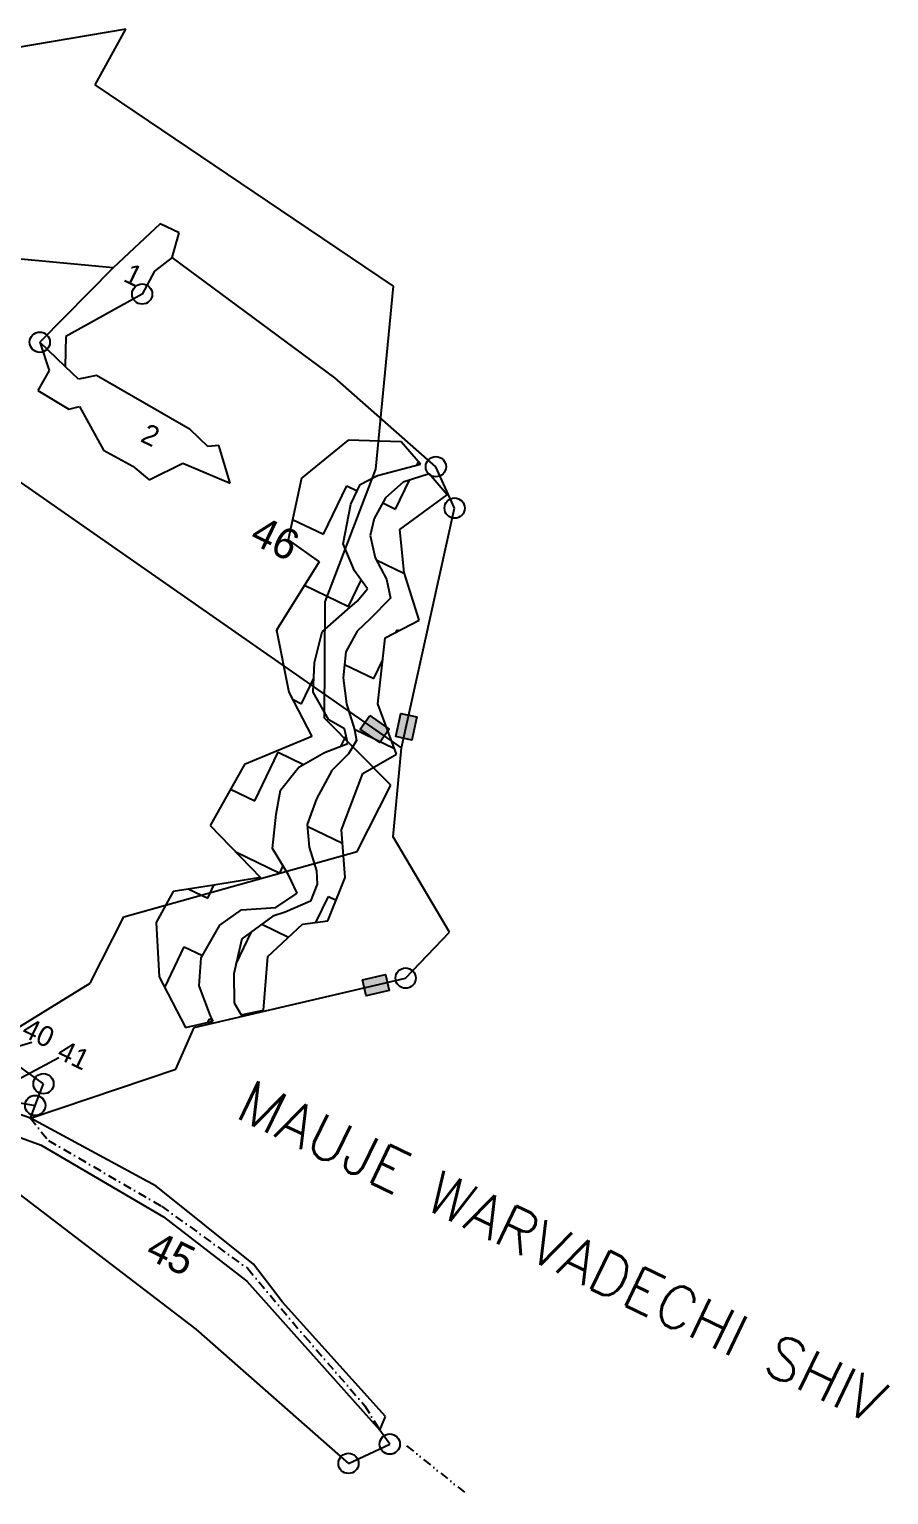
# Model space of a CAD drawing. Header units: metres. Extents: x 311750 to 314278, y 1901460 to 1902831.
# Drawn here: x 313779 to 314278, y 1901460 to 1902312 of the extents above; entities that cross this region are included whole.
import ezdxf

# ---------------------------------------------------------------- set-up
doc = ezdxf.new("R2010")
doc.units = ezdxf.units.M
doc.header["$MEASUREMENT"] = 0
doc.linetypes.add('DASHDOT', pattern=[1, 0.5, -0.25, 0, -0.25])
doc.linetypes.add('DIVIDE', pattern=[1.25, 0.5, -0.25, 0, -0.25, 0, -0.25])
for name, color, linetype in [('POLY_HATCH', 12, 'Continuous'), ('POLY_PARCEL', 6, 'Continuous'), ('POLY_ROAD', 30, 'Continuous'), ('POLY_WATER', 4, 'Continuous'), ('TEXT_MAPOUT', 7, 'Continuous'), ('TEXT_PARCEL', 7, 'Continuous'), ('V_BOUND_LINE', 7, 'Continuous'), ('V_BOUND_STREAM_LINE', 7, 'DASHDOT'), ('V_DIVIDE_LINE', 7, 'DIVIDE'), ('VILLAGE BOUNDRY', 1, 'Continuous')]:
    doc.layers.add(name, color=color, linetype=linetype)
doc.styles.get("Standard").update_dxf_attribs({"font": 'simplex.shx'})
doc.styles.add('TEXT_MAP', font='')
doc.styles.get('TEXT_MAP').set_extended_font_data('Kruti Dev 050')
doc.dimstyles.get("Standard").update_dxf_attribs({"dimtxt": 0.18, "dimasz": 0.18, "dimexe": 0.18, "dimexo": 0.0625, "dimgap": 0.09, "dimtad": 0, "dimtih": 1, "dimtoh": 1, "dimdec": 4, "dimzin": 0, "dimdsep": 46, "dimtxsty": 'Standard', "dimcen": 0.09, "dimadec": 0, "dimazin": 0, "dimtfac": 1, "dimtdec": 4, "dimtofl": 0, "dimtmove": 0, "dimatfit": 3, "dimfxl": 1, "dimtolj": 1, "dimtzin": 0, "dimarcsym": 0})

msp = doc.modelspace()

# ---------------------------------------------------------------- hatches: boundary and pattern name
for points in [[(313982.47, 1901897.33), (313987.91, 1901905.13), (313976.63, 1901913), (313971.18, 1901905.2)], [(313991.76, 1901900.87), (314001.05, 1901898.81), (314004.02, 1901912.24), (313994.73, 1901914.3)], [(313988.01, 1901753.34), (313985.85, 1901762.61), (313972.45, 1901759.47), (313974.62, 1901750.21)]]:
    msp.add_hatch(color=256).paths.add_polyline_path(points)

# ---------------------------------------------------------------- linework, layer by layer
for points in [[(313976.63, 1901913), (313987.91, 1901905.13), (313982.47, 1901897.33), (313971.18, 1901905.2)], [(314004.02, 1901912.24), (314001.05, 1901898.81), (313991.76, 1901900.87), (313994.73, 1901914.3)], [(313972.45, 1901759.47), (313985.85, 1901762.61), (313988.01, 1901753.34), (313974.62, 1901750.21)]]:
    msp.add_lwpolyline(points, close=True)
for centre in [(313844.4, 1902158.09), (313784.9, 1902130.07), (314015.13, 1902057.72), (314026, 1902033.66), (313997.52, 1901760.45), (313787.05, 1901699.06), (313782.24, 1901686.42), (313988.32, 1901489.59), (313964.31, 1901478.37)]:
    msp.add_circle(centre, 5.89)
at = {"layer": 'POLY_HATCH'}
for p, q in [((313964.2, 1902073.09), (313936.92, 1902051.12)), ((313994.9, 1902072.25), (313964.2, 1902073.09)), ((314006.17, 1902059.22), (313994.9, 1902072.25)), ((313981.21, 1902052.61), (314006.17, 1902059.22)), ((313936.92, 1902051.12), (313929.26, 1902015.17)), ((313971.16, 1902047.41), (313981.21, 1902052.61)), ((313996.12, 1902048.77), (313985.79, 1902039.52)), ((314011.13, 1902053.5), (313996.12, 1902048.77)), ((314021.68, 1902041.31), (314011.13, 1902053.5)), ((313965.59, 1902035.87), (313971.16, 1902047.41)), ((313985.79, 1902039.52), (313979.21, 1902027.62)), ((313994.19, 1902021.23), (314021.68, 1902041.31)), ((313961.2, 1902012.87), (313965.59, 1902035.87)), ((313979.21, 1902027.62), (313976.99, 1902017.81)), ((313929.26, 1902015.17), (313947.24, 1902002.44)), ((313976.99, 1902017.81), (313979.88, 1902004.69)), ((313996.73, 1901996.13), (313994.19, 1902021.23)), ((313967.84, 1901997.1), (313961.2, 1902012.87)), ((313947.24, 1902002.44), (313922.39, 1901962.62)), ((313975.41, 1901986.75), (313967.84, 1901997.1)), ((313979.88, 1902004.69), (313986.47, 1901992.3)), ((313986.47, 1901992.3), (313988.65, 1901981.2)), ((314005.3, 1901968.57), (313996.73, 1901996.13)), ((313963.77, 1901974.78), (313969.44, 1901979.58)), ((313969.44, 1901979.58), (313975.41, 1901986.75)), ((313988.65, 1901981.2), (313977.01, 1901969.23)), ((313949.11, 1901961.76), (313963.77, 1901974.78)), ((313922.39, 1901962.62), (313929.63, 1901926.69)), ((313977.01, 1901969.23), (313969.35, 1901962.04)), ((313985.65, 1901958.23), (314005.3, 1901968.57)), ((313944.64, 1901943.82), (313949.11, 1901961.76)), ((313969.35, 1901962.04), (313962.77, 1901950.14)), ((313981.3, 1901919.78), (313985.65, 1901958.23)), ((313962.77, 1901950.14), (313961.3, 1901934.94)), ((313943.88, 1901926.61), (313944.64, 1901943.82)), ((313961.3, 1901934.94), (313963.21, 1901919.79)), ((313929.63, 1901926.69), (313943.08, 1901900.83)), ((313952.88, 1901910.54), (313943.88, 1901926.61)), ((313963.21, 1901919.79), (313967.81, 1901905.01)), ((313992.26, 1901890.62), (313981.3, 1901919.78)), ((313962.07, 1901905.27), (313952.88, 1901910.54)), ((313963.88, 1901896.86), (313962.07, 1901905.27)), ((313967.81, 1901905.01), (313968.91, 1901898.62)), ((313943.08, 1901900.83), (313903.91, 1901884.59)), ((313950.45, 1901891.61), (313963.88, 1901896.86)), ((313968.91, 1901898.62), (313964.3, 1901890.79)), ((313935.39, 1901882.97), (313950.45, 1901891.61)), ((313964.3, 1901890.79), (313954.65, 1901881.22)), ((313972.63, 1901879.37), (313992.26, 1901890.62)), ((313903.91, 1901884.59), (313883.9, 1901849.2)), ((313924.78, 1901869.67), (313935.39, 1901882.97)), ((313954.65, 1901881.22), (313945.78, 1901864.56)), ((313960.21, 1901846.62), (313972.63, 1901879.37)), ((313922.28, 1901855.81), (313924.78, 1901869.67)), ((313945.78, 1901864.56), (313940.26, 1901849.64)), ((313920.21, 1901835.87), (313922.28, 1901855.81)), ((313883.9, 1901849.2), (313913.21, 1901818.84)), ((313940.26, 1901849.64), (313941.46, 1901836.51)), ((313962.42, 1901818.97), (313960.21, 1901846.62)), ((313929.54, 1901820.49), (313920.21, 1901835.87)), ((313941.46, 1901836.51), (313945.7, 1901822.73)), ((313913.21, 1901818.84), (313886.04, 1901814.38)), ((313934.42, 1901809.76), (313929.54, 1901820.49)), ((313945.7, 1901822.73), (313946.15, 1901814.98)), ((313952.25, 1901793.69), (313962.42, 1901818.97)), ((313862.48, 1901810.88), (313852.57, 1901792.68)), ((313886.04, 1901814.38), (313862.48, 1901810.88)), ((313922.05, 1901801.49), (313934.42, 1901809.76)), ((313946.15, 1901814.98), (313942.25, 1901805.14)), ((313902.16, 1901800.2), (313922.05, 1901801.49)), ((313942.25, 1901805.14), (313927.49, 1901798.87)), ((313852.57, 1901792.68), (313854.3, 1901761.21)), ((313889.46, 1901791.26), (313902.16, 1901800.2)), ((313920.44, 1901796.41), (313902.4, 1901783.34)), ((313927.49, 1901798.87), (313920.44, 1901796.41)), ((313937.57, 1901791.76), (313952.25, 1901793.69)), ((313878.6, 1901772.22), (313889.46, 1901791.26)), ((313917.5, 1901773.07), (313937.57, 1901791.76)), ((313902.4, 1901783.34), (313897.63, 1901763.03)), ((313877.48, 1901756.01), (313878.6, 1901772.22)), ((313914.87, 1901741.9), (313917.5, 1901773.07)), ((313854.3, 1901761.21), (313869.61, 1901731.75)), ((313897.63, 1901763.03), (313897.87, 1901746.17)), ((313884.14, 1901738.56), (313877.48, 1901756.01)), ((313897.87, 1901746.17), (313902.01, 1901739.02)), ((313902.01, 1901739.02), (313914.87, 1901741.9)), ((313869.61, 1901731.75), (313885.7, 1901735.36)), ((313885.7, 1901735.36), (313884.14, 1901738.56))]:
    msp.add_line(p, q, dxfattribs=at)
at = {"layer": 'POLY_HATCH', "linetype": 'Continuous'}
for p, q in [((314004, 1902058.65), (314004.96, 1902060.63)), ((313991.64, 1902033.03), (313999.79, 1902049.93)), ((313949.74, 1902018.4), (313963.37, 1902046.66)), ((313963.37, 1902046.66), (313969.4, 1902043.75)), ((313984.19, 1902036.62), (313991.64, 1902033.03)), ((313931.79, 1902027.06), (313949.74, 1902018.4)), ((313980.47, 1902003.57), (313996.88, 1901995.65)), ((313938.76, 1901988.85), (313964.36, 1901976.5)), ((313964.36, 1901976.5), (313971.73, 1901991.78)), ((313922.52, 1901961.99), (313924.28, 1901965.65)), ((313992, 1901961.57), (313992.63, 1901962.86)), ((313992.63, 1901962.86), (313993.58, 1901962.4)), ((313978.99, 1901934.6), (313984.2, 1901945.4)), ((313962.06, 1901942.76), (313978.99, 1901934.6)), ((313937.09, 1901919.97), (313944.24, 1901934.79)), ((313931.8, 1901922.52), (313937.09, 1901919.97)), ((313967.76, 1901905.17), (313991, 1901893.96)), ((313960.06, 1901895.37), (313962.92, 1901901.3)), ((313909.81, 1901863.44), (313923.45, 1901891.71)), ((313923.45, 1901891.71), (313938.21, 1901884.59)), ((313895.78, 1901870.21), (313909.81, 1901863.44)), ((313940.34, 1901848.71), (313960.83, 1901838.83)), ((313898.53, 1901834.05), (313924.44, 1901821.54)), ((313924.44, 1901821.54), (313926.42, 1901825.64)), ((313871.54, 1901812.22), (313882.54, 1901806.92)), ((313882.54, 1901806.92), (313886.15, 1901814.4)), ((313945.41, 1901792.79), (313952.7, 1901807.91)), ((313952.7, 1901807.91), (313957.12, 1901805.78)), ((313898.98, 1901768.77), (313907.95, 1901787.36)), ((313913.99, 1901791.74), (313929.51, 1901784.25)), ((313857.51, 1901755.04), (313868.9, 1901778.65)), ((313868.9, 1901778.65), (313879.39, 1901773.59)), ((313882.51, 1901734.64), (313883.53, 1901736.75)), ((313883.53, 1901736.75), (313885.49, 1901735.81))]:
    msp.add_line(p, q, dxfattribs=at)
at = {"layer": 'POLY_PARCEL'}
for p, q in [((313861.91, 1902179.35), (313851.66, 1902171.42)), ((313827.5, 1902173.28), (313784.9, 1902130.07)), ((313851.66, 1902171.42), (313844.4, 1902158.09)), ((313844.4, 1902158.09), (313800.02, 1902133.34)), ((313800.02, 1902133.34), (313799.6, 1902115.99)), ((313799.6, 1902115.99), (313784.9, 1902130.07)), ((313784.9, 1902130.07), (313790.27, 1902113.71)), ((313807.32, 1902108.6), (313799.6, 1902115.99)), ((313790.27, 1902113.71), (313783.73, 1902102.04)), ((313817.87, 1902110.79), (313807.32, 1902108.6)), ((313872.38, 1902079.28), (313817.87, 1902110.79)), ((313783.73, 1902102.04), (313801.8, 1902091.24)), ((313801.8, 1902091.24), (313808.07, 1902092.64)), ((313808.07, 1902092.64), (313821.95, 1902067.23)), ((313882.58, 1902069.42), (313872.38, 1902079.28)), ((313821.95, 1902067.23), (313838.95, 1902057.98)), ((313888.97, 1902069.98), (313882.58, 1902069.42)), ((313895.46, 1902048.13), (313888.97, 1902069.98)), ((313995.17, 1901894.27), (313755.76, 1902061.27)), ((313838.95, 1902057.98), (313848.5, 1902050)), ((313848.5, 1902050), (313867.95, 1902059.85)), ((313867.95, 1902059.85), (313895.46, 1902048.13)), ((313787.05, 1901699.06), (313771.94, 1901709.86)), ((313782.24, 1901686.42), (313787.05, 1901699.06))]:
    msp.add_line(p, q, dxfattribs=at)
at = {"layer": 'POLY_ROAD'}
for p in [(313768.75, 1901688.8), (313779.43, 1901679.02)]:
    msp.add_line(p, (313782.24, 1901686.42), dxfattribs=at)
at = {"layer": 'POLY_WATER'}
for p, q in [((313779.43, 1901679.02), (313770.68, 1901682.08)), ((313852.6, 1901639.42), (313779.43, 1901679.02)), ((313767.74, 1901669.93), (313785.76, 1901663.32)), ((313785.76, 1901663.32), (313856.72, 1901621.77)), ((313909.14, 1901594.19), (313852.6, 1901639.42)), ((313856.72, 1901621.77), (313905.32, 1901584.33)), ((313926.04, 1901572.04), (313909.14, 1901594.19)), ((313905.32, 1901584.33), (313982.54, 1901497.63)), ((313985.83, 1901505.61), (313926.04, 1901572.04)), ((313982.54, 1901497.63), (313985.83, 1901505.61))]:
    msp.add_line(p, q, dxfattribs=at)
at = {"layer": 'V_BOUND_LINE'}
for p, q in [((313854.8, 1902198.81), (313827.5, 1902173.28)), ((313865.97, 1902193.72), (313854.8, 1902198.81)), ((313861.91, 1902179.35), (313865.97, 1902193.72)), ((313827.5, 1902173.28), (313713.75, 1902184.02)), ((313956.41, 1902109.38), (313861.91, 1902179.35)), ((314015.13, 1902057.72), (313956.41, 1902109.38)), ((314026, 1902033.66), (314015.13, 1902057.72)), ((313995.17, 1901894.27), (314026, 1902033.66)), ((313990.3, 1901842.64), (313995.17, 1901894.27)), ((314022.96, 1901787.18), (313990.3, 1901842.64)), ((313997.52, 1901760.45), (314022.96, 1901787.18)), ((313874.55, 1901731.68), (313997.52, 1901760.45)), ((313863.95, 1901707.54), (313874.55, 1901731.68)), ((313779.43, 1901679.02), (313863.95, 1901707.54)), ((313743.94, 1901657.06), (313875.54, 1901556.47)), ((313875.54, 1901556.47), (313964.31, 1901478.37)), ((313988.32, 1901489.59), (313982.54, 1901497.63)), ((313964.31, 1901478.37), (313988.32, 1901489.59))]:
    msp.add_line(p, q, dxfattribs=at)
at = {"layer": 'V_BOUND_STREAM_LINE', "ltscale": 10}
for p, q in [((313779.43, 1901679.02), (313789.87, 1901666.09)), ((313789.87, 1901666.09), (313855.68, 1901627.86)), ((313855.68, 1901627.86), (313905.75, 1901591.63)), ((313905.75, 1901591.63), (313938.88, 1901552.15)), ((313938.88, 1901552.15), (313973.84, 1901511.91)), ((313973.84, 1901511.91), (313982.54, 1901497.63))]:
    msp.add_line(p, q, dxfattribs=at)
at = {"layer": 'V_DIVIDE_LINE', "ltscale": 10}
msp.add_line((313998.12, 1901488.64), (314033.43, 1901460.18), dxfattribs=at)
at = {"layer": 'VILLAGE BOUNDRY'}
for p, q in [((313834.86, 1902311.95), (313759.27, 1902299.26)), ((313817.16, 1902279.61), (313834.86, 1902311.95)), ((313932.75, 1902201.62), (313817.16, 1902279.61)), ((313990.56, 1902162.63), (313932.75, 1902201.62)), ((313980.27, 1902056.35), (313990.56, 1902162.63)), ((313950.84, 1901979.17), (313980.27, 1902056.35)), ((313950.45, 1901911.49), (313950.84, 1901979.17)), ((313988.92, 1901872.58), (313950.45, 1901911.49)), ((313969.33, 1901834.07), (313988.92, 1901872.58)), ((313833.8, 1901796.15), (313969.33, 1901834.07)), ((313814.21, 1901757.57), (313833.8, 1901796.15)), ((313659.04, 1901661.76), (313814.21, 1901757.57))]:
    msp.add_line(p, q, dxfattribs=at)

# ---------------------------------------------------------------- texts
at = {"layer": 'TEXT_MAPOUT', "ltscale": 10}
msp.add_text('MAUJE WARVADECHI SHIV', height=24.71, rotation=334.24278, dxfattribs=at).set_placement((313897.48, 1901679.93))
at = {"layer": 'TEXT_PARCEL', "ltscale": 10, "style": 'TEXT_MAP'}
for s, height, p in [('1', 11.86, (313832.78, 1902165.81)), ('2', 11.86, (313842.71, 1902072.66)), ('46', 17.791, (313906.02, 1902013.88)), ('40', 11.861, (313773.62, 1901727.17)), ('41', 11.861, (313794.13, 1901714.2)), ('45', 17.791, (313845.49, 1901598.2))]:
    msp.add_text(s, height=height, rotation=334.24278, dxfattribs=at).set_placement(p)

# ---------------------------------------------------------------- leaders
for points in [[(313780.21, 1901722.96), (313747.47, 1901713.26)], [(313796.01, 1901714.16), (313765.92, 1901698.02)]]:
    msp.add_leader(points, dimstyle='Standard', override={"dimtxt": 2.5, "dimasz": 2.5, "dimexe": 1.25, "dimexo": 0.625, "dimgap": 0.625, "dimtad": 1, "dimtih": 0, "dimtoh": 0, "dimzin": 8, "dimcen": 2.5, "dimtofl": 1})

doc.saveas('drawing.dxf')
